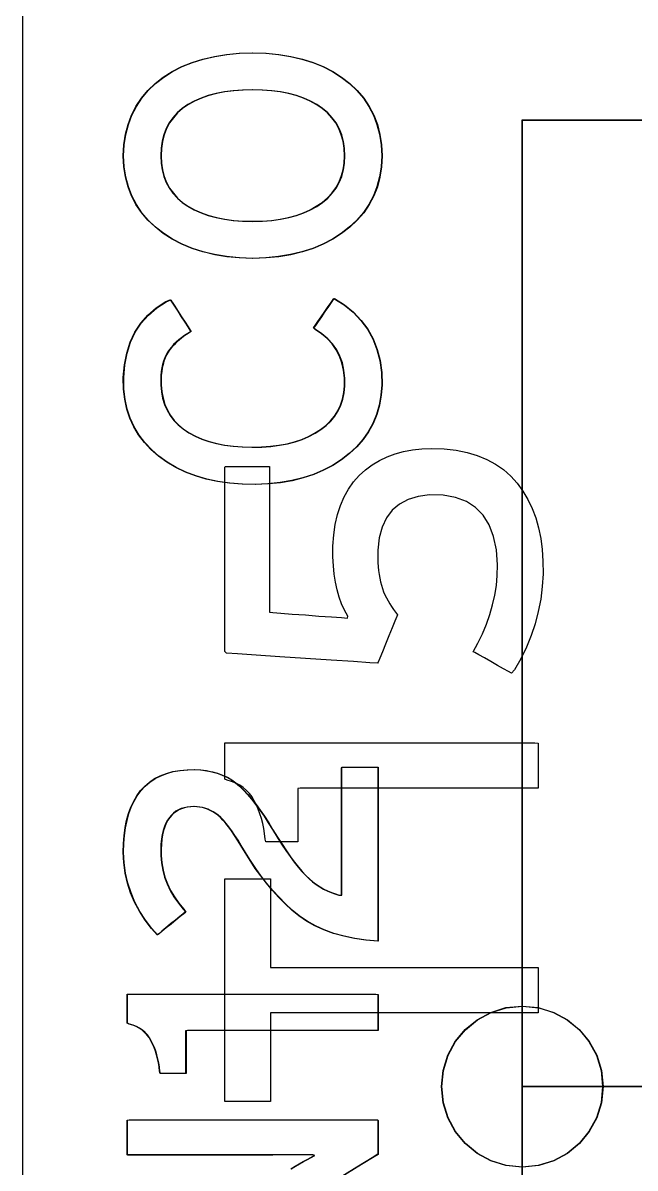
# Model space of a CAD drawing. Extents: x 1 to 47.7, y 0.2 to 35.
# Drawn here: x 34.5485 to 34.7383, y 12.8099 to 13.1653 of the extents above; entities that cross this region are included whole.
import ezdxf

# ---------------------------------------------------------------- set-up
doc = ezdxf.new("R2010")
doc.units = 0
doc.header["$MEASUREMENT"] = 0
for name, color, linetype in [('5_1___24__TARGET_LEDS___12', 7, 'CONTINUOUS'), ('6_2___8__INDEPENDENT_INPUT', 7, 'CONTINUOUS'), ('6_3___8__OPTOISO_INDEPENDE', 7, 'CONTINUOUS'), ('6_4___24__OPTOISO_INDEPEND', 7, 'CONTINUOUS'), ('6_6___8__INDEPENDENT_INPUT', 7, 'CONTINUOUS'), ('6_7___8__OPTOISO_INDEPENDE', 7, 'CONTINUOUS'), ('8_0_____DWG', 7, 'CONTINUOUS')]:
    doc.layers.add(name, color=color, linetype=linetype)

msp = doc.modelspace()

# ---------------------------------------------------------------- linework, layer by layer
at = {"layer": '5_1___24__TARGET_LEDS___12'}
for points in [[(34.61979, 13.15599), (34.62393, 13.15585), (34.62787, 13.15548), (34.6316, 13.15488), (34.63514, 13.15405), (34.63848, 13.15299), (34.64162, 13.1517), (34.64456, 13.15018), (34.6473, 13.14843), (34.64987, 13.14644), (34.65217, 13.14426), (34.65418, 13.14189), (34.65589, 13.13935), (34.65729, 13.13664), (34.6584, 13.13375), (34.65922, 13.13069), (34.65973, 13.12745), (34.65994, 13.12404), (34.65973, 13.12065), (34.65922, 13.11744), (34.6584, 13.11441), (34.65729, 13.11156), (34.65589, 13.10888), (34.65418, 13.10638), (34.65217, 13.10406), (34.64987, 13.10192), (34.6473, 13.09993), (34.64456, 13.09814), (34.64162, 13.09658), (34.63848, 13.09526), (34.63514, 13.09418), (34.6316, 13.09333), (34.62787, 13.09271), (34.62393, 13.09233), (34.61979, 13.09219), (34.61565, 13.09233), (34.61171, 13.09271), (34.60796, 13.09333), (34.6044, 13.09418), (34.60104, 13.09526), (34.59788, 13.09658), (34.59491, 13.09814), (34.59213, 13.09993), (34.58957, 13.10192), (34.5873, 13.10406), (34.58533, 13.10638), (34.58365, 13.10888), (34.58227, 13.11156), (34.58118, 13.11441), (34.58039, 13.11744), (34.5799, 13.12065), (34.5797, 13.12404), (34.5799, 13.12745), (34.58039, 13.13069), (34.58118, 13.13375), (34.58227, 13.13664), (34.58365, 13.13935), (34.58533, 13.14189), (34.5873, 13.14426), (34.58957, 13.14644), (34.59213, 13.14843), (34.59491, 13.15018), (34.59788, 13.1517), (34.60104, 13.15299), (34.6044, 13.15405), (34.60796, 13.15488), (34.61171, 13.15548), (34.61565, 13.15585)], [(34.61979, 13.14449), (34.61674, 13.14442), (34.61384, 13.14421), (34.6111, 13.14385), (34.60852, 13.14335), (34.6061, 13.14271), (34.60383, 13.14193), (34.60173, 13.141), (34.59978, 13.13993), (34.59801, 13.13871), (34.59646, 13.13735), (34.59512, 13.13586), (34.59397, 13.13423), (34.59303, 13.13246), (34.5923, 13.13056), (34.59176, 13.12852), (34.59143, 13.12634), (34.59131, 13.12404), (34.59143, 13.12178), (34.59176, 13.11964), (34.5923, 13.11764), (34.59303, 13.11577), (34.59397, 13.11402), (34.59512, 13.11241), (34.59646, 13.11092), (34.59801, 13.10957), (34.59978, 13.10834), (34.60173, 13.10725), (34.60383, 13.10631), (34.6061, 13.10551), (34.60852, 13.10485), (34.6111, 13.10435), (34.61384, 13.10398), (34.61674, 13.10376), (34.61979, 13.10369), (34.62281, 13.10376), (34.62568, 13.10398), (34.62838, 13.10435), (34.63094, 13.10485), (34.63333, 13.10551), (34.63558, 13.10631), (34.63766, 13.10725), (34.6396, 13.10834), (34.6414, 13.10957), (34.64302, 13.11092), (34.64443, 13.11241), (34.64562, 13.11402), (34.6466, 13.11577), (34.64736, 13.11764), (34.6479, 13.11964), (34.64822, 13.12178), (34.64833, 13.12404), (34.64822, 13.12634), (34.6479, 13.12852), (34.64736, 13.13056), (34.6466, 13.13246), (34.64562, 13.13423), (34.64443, 13.13586), (34.64302, 13.13735), (34.6414, 13.13871), (34.6396, 13.13993), (34.63766, 13.141), (34.63558, 13.14193), (34.63333, 13.14271), (34.63094, 13.14335), (34.62838, 13.14385), (34.62568, 13.14421), (34.62281, 13.14442)], [(34.64507, 13.07978), (34.64823, 13.07774), (34.65101, 13.07547), (34.65341, 13.07295), (34.65544, 13.07019), (34.65709, 13.06719), (34.65837, 13.06395), (34.65927, 13.06047), (34.65979, 13.05674), (34.65991, 13.05296), (34.65963, 13.04971), (34.65907, 13.04662), (34.65823, 13.0437), (34.6571, 13.04095), (34.65569, 13.03837), (34.65399, 13.03595), (34.65201, 13.03371), (34.64975, 13.03163), (34.64725, 13.0297), (34.64458, 13.02795), (34.64173, 13.02643), (34.63868, 13.02513), (34.63544, 13.02406), (34.63202, 13.02321), (34.62841, 13.02258), (34.6246, 13.02218), (34.62061, 13.022), (34.61655, 13.02208), (34.61267, 13.02239), (34.60897, 13.02293), (34.60546, 13.02369), (34.60213, 13.02468), (34.59898, 13.02589), (34.59602, 13.02732), (34.59324, 13.02897), (34.59065, 13.03085), (34.58832, 13.03286), (34.58626, 13.03504), (34.58448, 13.03738), (34.58298, 13.03989), (34.58177, 13.04258), (34.58083, 13.04543), (34.58017, 13.04844), (34.57979, 13.05163), (34.57973, 13.05522), (34.58006, 13.05915), (34.58077, 13.0628), (34.58186, 13.06617), (34.58332, 13.06925), (34.58516, 13.07205), (34.58737, 13.07457), (34.58996, 13.0768), (34.59292, 13.07875), (34.5943, 13.07932), (34.59478, 13.07857), (34.59558, 13.07733), (34.59659, 13.07576), (34.59769, 13.07406), (34.59876, 13.0724), (34.59969, 13.07097), (34.60036, 13.06993), (34.60065, 13.06948), (34.59973, 13.06891), (34.59872, 13.06824), (34.59778, 13.06756), (34.5969, 13.06686), (34.59608, 13.06615), (34.59533, 13.06541), (34.59464, 13.06466), (34.59402, 13.06389), (34.59347, 13.06309), (34.59299, 13.06222), (34.59258, 13.06129), (34.59222, 13.06031), (34.59192, 13.05927), (34.59168, 13.05819), (34.5915, 13.05705), (34.59138, 13.05586), (34.59132, 13.05462), (34.59133, 13.05295), (34.59153, 13.0508), (34.59192, 13.04877), (34.5925, 13.04687), (34.59328, 13.04509), (34.59425, 13.04344), (34.59541, 13.04192), (34.59676, 13.04052), (34.59831, 13.03924), (34.60006, 13.03807), (34.60198, 13.03703), (34.60404, 13.03613), (34.60626, 13.03536), (34.60862, 13.03473), (34.61114, 13.03424), (34.61381, 13.03389), (34.61662, 13.03367), (34.61959, 13.0336), (34.62254, 13.03366), (34.62534, 13.03385), (34.628, 13.03419), (34.63051, 13.03466), (34.63287, 13.03527), (34.63509, 13.03602), (34.63715, 13.0369), (34.63907, 13.03793), (34.64086, 13.03908), (34.64251, 13.04034), (34.64395, 13.04172), (34.64519, 13.04323), (34.64622, 13.04487), (34.64705, 13.04663), (34.64767, 13.04851), (34.64809, 13.05052), (34.6483, 13.05266), (34.6483, 13.05504), (34.64805, 13.05747), (34.64755, 13.05975), (34.6468, 13.06187), (34.64579, 13.06383), (34.64452, 13.06563), (34.643, 13.06727), (34.64122, 13.06876), (34.63919, 13.07008), (34.63873, 13.07059), (34.63927, 13.07137), (34.64011, 13.07259), (34.64114, 13.07408), (34.64225, 13.07568), (34.64331, 13.07722), (34.64421, 13.07853), (34.64484, 13.07944)], [(34.65869, 12.88028), (34.65496, 12.8806), (34.65142, 12.88111), (34.64808, 12.88181), (34.64492, 12.88269), (34.64195, 12.88377), (34.63918, 12.88503), (34.63659, 12.88648), (34.63419, 12.88812), (34.63199, 12.88995), (34.62992, 12.8919), (34.62792, 12.89394), (34.62599, 12.89605), (34.62414, 12.89824), (34.62237, 12.90051), (34.62067, 12.90287), (34.61904, 12.9053), (34.61749, 12.90782), (34.6162, 12.91001), (34.61519, 12.91164), (34.61422, 12.91313), (34.61328, 12.9145), (34.61237, 12.91573), (34.61149, 12.91684), (34.61064, 12.91781), (34.60983, 12.91866), (34.60905, 12.91937), (34.60828, 12.91995), (34.60749, 12.92043), (34.60669, 12.92086), (34.60588, 12.92122), (34.60505, 12.92151), (34.60421, 12.92174), (34.60336, 12.92191), (34.60249, 12.92201), (34.60161, 12.92205), (34.60056, 12.92202), (34.59955, 12.9219), (34.59859, 12.9217), (34.59769, 12.92141), (34.59685, 12.92104), (34.59606, 12.92059), (34.59532, 12.92005), (34.59464, 12.91942), (34.59401, 12.91871), (34.59342, 12.91786), (34.5929, 12.9169), (34.59246, 12.91583), (34.59209, 12.91464), (34.59179, 12.91334), (34.59156, 12.91193), (34.59141, 12.9104), (34.59132, 12.90876), (34.59133, 12.90684), (34.59154, 12.90456), (34.59194, 12.90234), (34.59253, 12.90018), (34.5933, 12.89808), (34.59427, 12.89603), (34.59544, 12.89404), (34.59679, 12.89211), (34.59833, 12.89023), (34.59898, 12.88934), (34.59834, 12.88882), (34.59727, 12.88794), (34.5959, 12.88683), (34.5944, 12.88562), (34.59293, 12.88442), (34.59164, 12.88338), (34.59069, 12.88261), (34.59024, 12.88224), (34.58848, 12.8842), (34.58646, 12.88683), (34.58471, 12.88955), (34.58322, 12.89237), (34.58199, 12.8953), (34.58103, 12.89831), (34.58032, 12.90143), (34.57988, 12.90465), (34.5797, 12.90796), (34.57976, 12.91061), (34.57996, 12.91313), (34.58029, 12.91551), (34.58076, 12.91776), (34.58135, 12.91988), (34.58208, 12.92186), (34.58294, 12.92371), (34.58393, 12.92542), (34.58507, 12.927), (34.58639, 12.92842), (34.58785, 12.92967), (34.58945, 12.93074), (34.59119, 12.93164), (34.59307, 12.93237), (34.5951, 12.93292), (34.59727, 12.9333), (34.59958, 12.93351), (34.6018, 12.93354), (34.60369, 12.93343), (34.6055, 12.93321), (34.60723, 12.93287), (34.60886, 12.93242), (34.61041, 12.93185), (34.61187, 12.93117), (34.61324, 12.93037), (34.61453, 12.92946), (34.61575, 12.9284), (34.61698, 12.92719), (34.61823, 12.92584), (34.61949, 12.92436), (34.62077, 12.92274), (34.62206, 12.92098), (34.62337, 12.91909), (34.62469, 12.91706), (34.62603, 12.91489), (34.62745, 12.91257), (34.62883, 12.91039), (34.63018, 12.90837), (34.63148, 12.90651), (34.63273, 12.90482), (34.63395, 12.90329), (34.63512, 12.90192), (34.63624, 12.90071), (34.63733, 12.89967), (34.63843, 12.89874), (34.63954, 12.8979), (34.64068, 12.89714), (34.64183, 12.89646), (34.64299, 12.89587), (34.64418, 12.89536), (34.64537, 12.89494), (34.64659, 12.8946), (34.64741, 12.89459), (34.64741, 12.8969), (34.64741, 12.90138), (34.64741, 12.90731), (34.64741, 12.91399), (34.64741, 12.92071), (34.64741, 12.92676), (34.64741, 12.93143), (34.64741, 12.93402), (34.64754, 12.93431), (34.64834, 12.93431), (34.64972, 12.93431), (34.65146, 12.93431), (34.65337, 12.93431), (34.65525, 12.93431), (34.65689, 12.93431), (34.6581, 12.93431), (34.65867, 12.93431), (34.65869, 12.93312), (34.65869, 12.92856), (34.65869, 12.9215), (34.65869, 12.9129), (34.65869, 12.90371), (34.65869, 12.8949), (34.65869, 12.88741), (34.65869, 12.88222)], [(34.65869, 12.85255), (34.65641, 12.85255), (34.65034, 12.85255), (34.64165, 12.85255), (34.63151, 12.85255), (34.62107, 12.85255), (34.61151, 12.85255), (34.60398, 12.85255), (34.59966, 12.85255), (34.59907, 12.85242), (34.59907, 12.85145), (34.59907, 12.84977), (34.59907, 12.84763), (34.59907, 12.84529), (34.59907, 12.84302), (34.59907, 12.84108), (34.59907, 12.83972), (34.59907, 12.83921), (34.59876, 12.83921), (34.59794, 12.83921), (34.59677, 12.83921), (34.59541, 12.83921), (34.594, 12.83921), (34.59271, 12.83921), (34.5917, 12.83921), (34.59112, 12.83921), (34.59098, 12.8399), (34.59083, 12.84124), (34.59062, 12.84255), (34.59036, 12.8438), (34.59005, 12.84501), (34.58968, 12.84618), (34.58927, 12.8473), (34.58879, 12.84837), (34.58827, 12.84939), (34.58771, 12.85034), (34.58707, 12.8512), (34.58635, 12.85198), (34.58554, 12.85267), (34.58466, 12.85327), (34.5837, 12.85379), (34.58266, 12.85422), (34.58154, 12.85457), (34.58095, 12.8548), (34.58095, 12.85546), (34.58095, 12.85661), (34.58095, 12.85808), (34.58095, 12.85968), (34.58095, 12.86123), (34.58095, 12.86256), (34.58095, 12.86349), (34.58095, 12.86384), (34.58392, 12.86384), (34.59183, 12.86384), (34.60316, 12.86384), (34.61639, 12.86384), (34.63, 12.86384), (34.64247, 12.86384), (34.65228, 12.86384), (34.65792, 12.86384), (34.65869, 12.86372), (34.65869, 12.86291), (34.65869, 12.86148), (34.65869, 12.85967), (34.65869, 12.8577), (34.65869, 12.85578), (34.65869, 12.85413), (34.65869, 12.85298)], [(34.70342, 12.86015), (34.70846, 12.85964), (34.71315, 12.85819), (34.7174, 12.85588), (34.7211, 12.85283), (34.72415, 12.84913), (34.72646, 12.84489), (34.72791, 12.8402), (34.72842, 12.83517), (34.72791, 12.83012), (34.72646, 12.82542), (34.72415, 12.82118), (34.7211, 12.81748), (34.7174, 12.81442), (34.71315, 12.81212), (34.70846, 12.81067), (34.70342, 12.81016), (34.69838, 12.81067), (34.69369, 12.81212), (34.68945, 12.81442), (34.68575, 12.81748), (34.68269, 12.82118), (34.68039, 12.82542), (34.67893, 12.83012), (34.67843, 12.83517), (34.67893, 12.8402), (34.68039, 12.84489), (34.68269, 12.84913), (34.68575, 12.85283), (34.68945, 12.85588), (34.69369, 12.85819), (34.69838, 12.85964)]]:
    msp.add_lwpolyline(points, close=True, dxfattribs=at)
for points in [[(34.7534, 12.83514), (34.70342, 12.83514), (34.70342, 13.13514), (34.95803, 13.13514)], [(34.7534, 12.53515), (34.70342, 12.53515), (34.70344, 12.83514)], [(34.63166, 12.80968), (34.633, 12.81045), (34.63429, 12.81119), (34.63554, 12.81189), (34.63673, 12.81256), (34.63787, 12.81319), (34.63896, 12.81379), (34.63834, 12.81402), (34.63642, 12.814), (34.63443, 12.81398), (34.6324, 12.81396), (34.63031, 12.81395), (34.62816, 12.81394), (34.62596, 12.81393), (34.62371, 12.81393), (34.6214, 12.81392), (34.61998, 12.81392), (34.61638, 12.81392), (34.61096, 12.81392), (34.60444, 12.81392), (34.59757, 12.81392), (34.59106, 12.81392), (34.58564, 12.81392), (34.58203, 12.81392), (34.58095, 12.81393), (34.58095, 12.81444), (34.58095, 12.81559), (34.58095, 12.81717), (34.58095, 12.819), (34.58095, 12.82087), (34.58095, 12.82258), (34.58095, 12.82394), (34.58095, 12.82475), (34.58149, 12.82488), (34.58653, 12.82488), (34.5957, 12.82488), (34.60758, 12.82488), (34.62077, 12.82488), (34.63387, 12.82488), (34.64545, 12.82488), (34.65411, 12.82488), (34.65845, 12.82488), (34.65869, 12.82468), (34.65869, 12.8238), (34.65869, 12.82241), (34.65869, 12.82069), (34.65869, 12.81885), (34.65869, 12.81708), (34.65869, 12.81558), (34.65869, 12.81453), (34.65869, 12.81414), (34.65691, 12.81305), (34.65217, 12.81012), (34.64533, 12.80592)]]:
    msp.add_lwpolyline(points, dxfattribs=at)
at = {"layer": '6_2___8__INDEPENDENT_INPUT'}
for points in [[(34.67525, 13.03324), (34.67915, 13.03309), (34.68281, 13.03266), (34.68623, 13.03198), (34.68941, 13.03104), (34.69236, 13.02983), (34.69507, 13.02837), (34.69754, 13.02664), (34.69977, 13.02465), (34.70177, 13.02241), (34.70354, 13.01998), (34.70509, 13.01738), (34.70642, 13.01461), (34.70753, 13.01167), (34.70842, 13.00856), (34.70909, 13.00527), (34.70955, 13.00182), (34.70978, 12.9982), (34.70979, 12.99432), (34.70955, 12.99034), (34.70907, 12.98643), (34.70833, 12.9826), (34.70735, 12.97883), (34.70612, 12.97513), (34.70464, 12.9715), (34.7029, 12.96795), (34.70092, 12.96446), (34.70001, 12.96342), (34.69907, 12.96396), (34.69755, 12.96482), (34.69566, 12.96589), (34.69362, 12.96705), (34.69163, 12.96818), (34.68992, 12.96915), (34.68869, 12.96985), (34.68817, 12.97014), (34.68959, 12.97275), (34.69102, 12.9757), (34.69225, 12.97866), (34.6933, 12.98165), (34.69416, 12.98465), (34.69483, 12.98767), (34.69531, 12.99072), (34.69561, 12.99378), (34.6957, 12.99707), (34.69533, 13.00179), (34.69447, 13.00593), (34.6931, 13.0095), (34.69124, 13.01249), (34.68887, 13.01491), (34.68601, 13.01676), (34.68265, 13.01803), (34.67878, 13.01873), (34.67463, 13.01882), (34.67105, 13.01834), (34.66791, 13.01738), (34.66523, 13.01594), (34.663, 13.01403), (34.66122, 13.01164), (34.65989, 13.00878), (34.65901, 13.00545), (34.65859, 13.00164), (34.65855, 12.99906), (34.65859, 12.99777), (34.65867, 12.99651), (34.65878, 12.99529), (34.65894, 12.99411), (34.65914, 12.99296), (34.65937, 12.99186), (34.65964, 12.99079), (34.65996, 12.98975), (34.66034, 12.98876), (34.66077, 12.9878), (34.66123, 12.98685), (34.66172, 12.98592), (34.66224, 12.98501), (34.6628, 12.98412), (34.66339, 12.98325), (34.66401, 12.9824), (34.66466, 12.98157), (34.66444, 12.98103), (34.66385, 12.97958), (34.663, 12.9775), (34.66201, 12.97504), (34.66097, 12.97249), (34.65999, 12.97009), (34.65919, 12.96813), (34.65868, 12.96686), (34.65845, 12.96653), (34.65604, 12.9667), (34.65096, 12.96704), (34.64405, 12.96751), (34.63616, 12.96805), (34.62813, 12.96859), (34.6208, 12.96909), (34.61501, 12.96949), (34.61162, 12.96972), (34.61107, 12.97018), (34.61107, 12.97394), (34.61107, 12.98071), (34.61107, 12.98949), (34.61107, 12.99923), (34.61107, 13.00891), (34.61107, 13.01751), (34.61107, 13.024), (34.61107, 13.02736), (34.6113, 13.0276), (34.61238, 13.0276), (34.61413, 13.0276), (34.6163, 13.0276), (34.61864, 13.0276), (34.62092, 13.0276), (34.62289, 13.0276), (34.6243, 13.0276), (34.6249, 13.0276), (34.62491, 13.0263), (34.62491, 13.02222), (34.62491, 13.01612), (34.62491, 13.00883), (34.62491, 13.00113), (34.62491, 12.99383), (34.62491, 12.98774), (34.62491, 12.98365), (34.62492, 12.98235), (34.62599, 12.98227), (34.6285, 12.98209), (34.63201, 12.98183), (34.63608, 12.98153), (34.64027, 12.98121), (34.64414, 12.98093), (34.64726, 12.9807), (34.64918, 12.98055), (34.64923, 12.98112), (34.64822, 12.98299), (34.64733, 12.98498), (34.64657, 12.9871), (34.64593, 12.98935), (34.64541, 12.99172), (34.64502, 12.99421), (34.64475, 12.99683), (34.6446, 12.99957), (34.64462, 13.00286), (34.64488, 13.00635), (34.64536, 13.00963), (34.64606, 13.01269), (34.64696, 13.01554), (34.64809, 13.01818), (34.64943, 13.0206), (34.65099, 13.02281), (34.65276, 13.02481), (34.65472, 13.02659), (34.65682, 13.02815), (34.65906, 13.0295), (34.66142, 13.03064), (34.66392, 13.03158), (34.66655, 13.03231), (34.66932, 13.03283), (34.67222, 13.03314)], [(34.70825, 12.9278), (34.7054, 12.9278), (34.69781, 12.9278), (34.68695, 12.9278), (34.67427, 12.9278), (34.66122, 12.9278), (34.64927, 12.9278), (34.63987, 12.9278), (34.63446, 12.9278), (34.63372, 12.92764), (34.63372, 12.92643), (34.63372, 12.92432), (34.63372, 12.92164), (34.63372, 12.91872), (34.63372, 12.91588), (34.63372, 12.91344), (34.63372, 12.91174), (34.63372, 12.91111), (34.63334, 12.91111), (34.63232, 12.91111), (34.63085, 12.91111), (34.62915, 12.91111), (34.62739, 12.91111), (34.62578, 12.91111), (34.62451, 12.91111), (34.62378, 12.91111), (34.62361, 12.91197), (34.62342, 12.91366), (34.62316, 12.91529), (34.62283, 12.91686), (34.62244, 12.91838), (34.62199, 12.91983), (34.62146, 12.92123), (34.62088, 12.92257), (34.62023, 12.92386), (34.61952, 12.92504), (34.61872, 12.92611), (34.61781, 12.92708), (34.61681, 12.92794), (34.61571, 12.92869), (34.61451, 12.92934), (34.61321, 12.92988), (34.61181, 12.93031), (34.61107, 12.9306), (34.61107, 12.93143), (34.61107, 12.93287), (34.61107, 12.9347), (34.61107, 12.93669), (34.61107, 12.93863), (34.61107, 12.9403), (34.61107, 12.94146), (34.61107, 12.94189), (34.61479, 12.94189), (34.62468, 12.94189), (34.63884, 12.94189), (34.65538, 12.94189), (34.67239, 12.94189), (34.68798, 12.94189), (34.70024, 12.94189), (34.70728, 12.94189), (34.70825, 12.94175), (34.70825, 12.94073), (34.70825, 12.93895), (34.70825, 12.93669), (34.70825, 12.93423), (34.70825, 12.93183), (34.70825, 12.92978), (34.70825, 12.92834)]]:
    msp.add_lwpolyline(points, close=True, dxfattribs=at)
msp.add_lwpolyline([(34.62531, 12.87211), (34.70825, 12.87211), (34.70825, 12.85802), (34.62531, 12.85802), (34.62531, 12.83055), (34.61107, 12.83055), (34.61107, 12.8996), (34.62531, 12.8996), (34.62531, 12.87211)], dxfattribs=at)
at = {"layer": '6_3___8__OPTOISO_INDEPENDE'}
for points in [[(34.67525, 13.03324), (34.67915, 13.03309), (34.68281, 13.03266), (34.68623, 13.03198), (34.68941, 13.03104), (34.69236, 13.02983), (34.69507, 13.02837), (34.69754, 13.02664), (34.69977, 13.02465), (34.70177, 13.02241), (34.70354, 13.01998), (34.70509, 13.01738), (34.70642, 13.01461), (34.70753, 13.01167), (34.70842, 13.00856), (34.70909, 13.00527), (34.70955, 13.00182), (34.70978, 12.9982), (34.70979, 12.99432), (34.70955, 12.99034), (34.70907, 12.98643), (34.70833, 12.9826), (34.70735, 12.97883), (34.70612, 12.97513), (34.70464, 12.9715), (34.7029, 12.96795), (34.70092, 12.96446), (34.70001, 12.96342), (34.69907, 12.96396), (34.69755, 12.96482), (34.69566, 12.96589), (34.69362, 12.96705), (34.69163, 12.96818), (34.68992, 12.96915), (34.68869, 12.96985), (34.68817, 12.97014), (34.68959, 12.97275), (34.69102, 12.9757), (34.69225, 12.97866), (34.6933, 12.98165), (34.69416, 12.98465), (34.69483, 12.98767), (34.69531, 12.99072), (34.69561, 12.99378), (34.6957, 12.99707), (34.69533, 13.00179), (34.69447, 13.00593), (34.6931, 13.0095), (34.69124, 13.01249), (34.68887, 13.01491), (34.68601, 13.01676), (34.68265, 13.01803), (34.67878, 13.01873), (34.67463, 13.01882), (34.67105, 13.01834), (34.66791, 13.01738), (34.66523, 13.01594), (34.663, 13.01403), (34.66122, 13.01164), (34.65989, 13.00878), (34.65901, 13.00545), (34.65859, 13.00164), (34.65855, 12.99906), (34.65859, 12.99777), (34.65867, 12.99651), (34.65878, 12.99529), (34.65894, 12.99411), (34.65914, 12.99296), (34.65937, 12.99186), (34.65964, 12.99079), (34.65996, 12.98975), (34.66034, 12.98876), (34.66077, 12.9878), (34.66123, 12.98685), (34.66172, 12.98592), (34.66224, 12.98501), (34.6628, 12.98412), (34.66339, 12.98325), (34.66401, 12.9824), (34.66466, 12.98157), (34.66444, 12.98103), (34.66385, 12.97958), (34.663, 12.9775), (34.66201, 12.97504), (34.66097, 12.97249), (34.65999, 12.97009), (34.65919, 12.96813), (34.65868, 12.96686), (34.65845, 12.96653), (34.65604, 12.9667), (34.65096, 12.96704), (34.64405, 12.96751), (34.63616, 12.96805), (34.62813, 12.96859), (34.6208, 12.96909), (34.61501, 12.96949), (34.61162, 12.96972), (34.61107, 12.97018), (34.61107, 12.97394), (34.61107, 12.98071), (34.61107, 12.98949), (34.61107, 12.99923), (34.61107, 13.00891), (34.61107, 13.01751), (34.61107, 13.024), (34.61107, 13.02736), (34.6113, 13.0276), (34.61238, 13.0276), (34.61413, 13.0276), (34.6163, 13.0276), (34.61864, 13.0276), (34.62092, 13.0276), (34.62289, 13.0276), (34.6243, 13.0276), (34.6249, 13.0276), (34.62491, 13.0263), (34.62491, 13.02222), (34.62491, 13.01612), (34.62491, 13.00883), (34.62491, 13.00113), (34.62491, 12.99383), (34.62491, 12.98774), (34.62491, 12.98365), (34.62492, 12.98235), (34.62599, 12.98227), (34.6285, 12.98209), (34.63201, 12.98183), (34.63608, 12.98153), (34.64027, 12.98121), (34.64414, 12.98093), (34.64726, 12.9807), (34.64918, 12.98055), (34.64923, 12.98112), (34.64822, 12.98299), (34.64733, 12.98498), (34.64657, 12.9871), (34.64593, 12.98935), (34.64541, 12.99172), (34.64502, 12.99421), (34.64475, 12.99683), (34.6446, 12.99957), (34.64462, 13.00286), (34.64488, 13.00635), (34.64536, 13.00963), (34.64606, 13.01269), (34.64696, 13.01554), (34.64809, 13.01818), (34.64943, 13.0206), (34.65099, 13.02281), (34.65276, 13.02481), (34.65472, 13.02659), (34.65682, 13.02815), (34.65906, 13.0295), (34.66142, 13.03064), (34.66392, 13.03158), (34.66655, 13.03231), (34.66932, 13.03283), (34.67222, 13.03314)], [(34.70825, 12.9278), (34.7054, 12.9278), (34.69781, 12.9278), (34.68695, 12.9278), (34.67427, 12.9278), (34.66122, 12.9278), (34.64927, 12.9278), (34.63987, 12.9278), (34.63446, 12.9278), (34.63372, 12.92764), (34.63372, 12.92643), (34.63372, 12.92432), (34.63372, 12.92164), (34.63372, 12.91872), (34.63372, 12.91588), (34.63372, 12.91344), (34.63372, 12.91174), (34.63372, 12.91111), (34.63334, 12.91111), (34.63232, 12.91111), (34.63085, 12.91111), (34.62915, 12.91111), (34.62739, 12.91111), (34.62578, 12.91111), (34.62451, 12.91111), (34.62378, 12.91111), (34.62361, 12.91197), (34.62342, 12.91366), (34.62316, 12.91529), (34.62283, 12.91686), (34.62244, 12.91838), (34.62199, 12.91983), (34.62146, 12.92123), (34.62088, 12.92257), (34.62023, 12.92386), (34.61952, 12.92504), (34.61872, 12.92611), (34.61781, 12.92708), (34.61681, 12.92794), (34.61571, 12.92869), (34.61451, 12.92934), (34.61321, 12.92988), (34.61181, 12.93031), (34.61107, 12.9306), (34.61107, 12.93143), (34.61107, 12.93287), (34.61107, 12.9347), (34.61107, 12.93669), (34.61107, 12.93863), (34.61107, 12.9403), (34.61107, 12.94146), (34.61107, 12.94189), (34.61479, 12.94189), (34.62468, 12.94189), (34.63884, 12.94189), (34.65538, 12.94189), (34.67239, 12.94189), (34.68798, 12.94189), (34.70024, 12.94189), (34.70728, 12.94189), (34.70825, 12.94175), (34.70825, 12.94073), (34.70825, 12.93895), (34.70825, 12.93669), (34.70825, 12.93423), (34.70825, 12.93183), (34.70825, 12.92978), (34.70825, 12.92834)]]:
    msp.add_lwpolyline(points, close=True, dxfattribs=at)
msp.add_lwpolyline([(34.62531, 12.87211), (34.70825, 12.87211), (34.70825, 12.85802), (34.62531, 12.85802), (34.62531, 12.83055), (34.61107, 12.83055), (34.61107, 12.8996), (34.62531, 12.8996), (34.62531, 12.87211)], dxfattribs=at)
at = {"layer": '6_4___24__OPTOISO_INDEPEND'}
for points in [[(34.61967, 13.15601), (34.62381, 13.15586), (34.62774, 13.15549), (34.63148, 13.15489), (34.63502, 13.15406), (34.63836, 13.153), (34.6415, 13.15171), (34.64444, 13.1502), (34.64718, 13.14845), (34.64974, 13.14646), (34.65205, 13.14427), (34.65406, 13.1419), (34.65576, 13.13936), (34.65717, 13.13665), (34.65828, 13.13376), (34.65909, 13.1307), (34.65961, 13.12746), (34.65982, 13.12405), (34.65961, 13.12066), (34.65909, 13.11746), (34.65828, 13.11443), (34.65717, 13.11157), (34.65576, 13.1089), (34.65406, 13.1064), (34.65205, 13.10408), (34.64974, 13.10194), (34.64718, 13.09995), (34.64444, 13.09816), (34.6415, 13.0966), (34.63836, 13.09528), (34.63502, 13.0942), (34.63148, 13.09335), (34.62774, 13.09273), (34.62381, 13.09235), (34.61967, 13.0922), (34.61553, 13.09235), (34.61159, 13.09273), (34.60784, 13.09335), (34.60428, 13.0942), (34.60092, 13.09528), (34.59776, 13.0966), (34.59479, 13.09816), (34.59201, 13.09995), (34.58945, 13.10194), (34.58718, 13.10408), (34.58521, 13.1064), (34.58353, 13.1089), (34.58215, 13.11157), (34.58106, 13.11443), (34.58027, 13.11746), (34.57978, 13.12066), (34.57958, 13.12405), (34.57978, 13.12746), (34.58027, 13.1307), (34.58106, 13.13376), (34.58215, 13.13665), (34.58353, 13.13936), (34.58521, 13.1419), (34.58718, 13.14427), (34.58945, 13.14646), (34.59201, 13.14845), (34.59479, 13.1502), (34.59776, 13.15171), (34.60092, 13.153), (34.60428, 13.15406), (34.60784, 13.15489), (34.61159, 13.15549), (34.61553, 13.15586)], [(34.61967, 13.1445), (34.61661, 13.14443), (34.61372, 13.14422), (34.61098, 13.14386), (34.6084, 13.14337), (34.60597, 13.14272), (34.60371, 13.14194), (34.6016, 13.14101), (34.59966, 13.13994), (34.59789, 13.13872), (34.59634, 13.13736), (34.595, 13.13586), (34.59385, 13.13423), (34.59291, 13.13247), (34.59218, 13.13057), (34.59164, 13.12853), (34.59131, 13.12636), (34.59119, 13.12405), (34.59131, 13.12179), (34.59164, 13.11966), (34.59218, 13.11765), (34.59291, 13.11578), (34.59385, 13.11404), (34.595, 13.11242), (34.59634, 13.11094), (34.59789, 13.10958), (34.59966, 13.10836), (34.6016, 13.10727), (34.60371, 13.10632), (34.60597, 13.10552), (34.6084, 13.10487), (34.61098, 13.10436), (34.61372, 13.104), (34.61661, 13.10378), (34.61967, 13.10371), (34.62269, 13.10378), (34.62555, 13.104), (34.62826, 13.10436), (34.63082, 13.10487), (34.63321, 13.10552), (34.63546, 13.10632), (34.63754, 13.10727), (34.63947, 13.10836), (34.64128, 13.10958), (34.6429, 13.11094), (34.64431, 13.11242), (34.6455, 13.11404), (34.64648, 13.11578), (34.64723, 13.11765), (34.64777, 13.11966), (34.6481, 13.12179), (34.64821, 13.12405), (34.6481, 13.12636), (34.64777, 13.12853), (34.64723, 13.13057), (34.64648, 13.13247), (34.6455, 13.13423), (34.64431, 13.13586), (34.6429, 13.13736), (34.64128, 13.13872), (34.63947, 13.13994), (34.63754, 13.14101), (34.63546, 13.14194), (34.63321, 13.14272), (34.63082, 13.14337), (34.62826, 13.14386), (34.62555, 13.14422), (34.62269, 13.14443)], [(34.64495, 13.07979), (34.64811, 13.07776), (34.65088, 13.07548), (34.65329, 13.07296), (34.65532, 13.0702), (34.65697, 13.0672), (34.65825, 13.06396), (34.65915, 13.06048), (34.65967, 13.05676), (34.65979, 13.05298), (34.65951, 13.04972), (34.65895, 13.04664), (34.65811, 13.04372), (34.65698, 13.04097), (34.65556, 13.03839), (34.65387, 13.03597), (34.65189, 13.03372), (34.64963, 13.03165), (34.64713, 13.02971), (34.64446, 13.02797), (34.6416, 13.02645), (34.63856, 13.02515), (34.63532, 13.02408), (34.6319, 13.02323), (34.62828, 13.0226), (34.62448, 13.02219), (34.62049, 13.02201), (34.61643, 13.02209), (34.61255, 13.02241), (34.60885, 13.02295), (34.60533, 13.02371), (34.602, 13.0247), (34.59886, 13.0259), (34.5959, 13.02733), (34.59312, 13.02899), (34.59053, 13.03086), (34.58819, 13.03287), (34.58614, 13.03505), (34.58436, 13.0374), (34.58286, 13.03991), (34.58164, 13.04259), (34.58071, 13.04544), (34.58005, 13.04846), (34.57967, 13.05165), (34.5796, 13.05525), (34.57994, 13.05918), (34.58065, 13.06282), (34.58174, 13.06619), (34.5832, 13.06927), (34.58504, 13.07207), (34.58725, 13.07458), (34.58984, 13.07682), (34.5928, 13.07877), (34.59418, 13.07933), (34.59466, 13.07858), (34.59546, 13.07734), (34.59647, 13.07577), (34.59757, 13.07407), (34.59864, 13.07241), (34.59957, 13.07097), (34.60023, 13.06993), (34.60053, 13.06948), (34.59961, 13.06891), (34.5986, 13.06825), (34.59766, 13.06757), (34.59678, 13.06687), (34.59596, 13.06616), (34.59521, 13.06542), (34.59452, 13.06467), (34.5939, 13.0639), (34.59334, 13.06311), (34.59287, 13.06223), (34.59245, 13.0613), (34.5921, 13.06032), (34.5918, 13.05929), (34.59156, 13.0582), (34.59138, 13.05706), (34.59126, 13.05587), (34.5912, 13.05463), (34.59121, 13.05296), (34.59141, 13.05081), (34.5918, 13.04879), (34.59238, 13.04688), (34.59316, 13.04511), (34.59412, 13.04346), (34.59529, 13.04193), (34.59664, 13.04053), (34.59818, 13.03926), (34.59994, 13.03809), (34.60185, 13.03705), (34.60392, 13.03614), (34.60614, 13.03538), (34.6085, 13.03475), (34.61102, 13.03426), (34.61368, 13.0339), (34.6165, 13.03369), (34.61947, 13.03361), (34.62242, 13.03367), (34.62522, 13.03387), (34.62788, 13.0342), (34.63039, 13.03467), (34.63275, 13.03528), (34.63496, 13.03603), (34.63703, 13.03692), (34.63895, 13.03794), (34.64074, 13.0391), (34.64239, 13.04035), (34.64383, 13.04174), (34.64507, 13.04325), (34.6461, 13.04488), (34.64693, 13.04664), (34.64755, 13.04852), (34.64797, 13.05053), (34.64818, 13.05267), (34.64818, 13.05505), (34.64793, 13.05748), (34.64743, 13.05976), (34.64667, 13.06188), (34.64566, 13.06384), (34.6444, 13.06564), (34.64287, 13.06729), (34.6411, 13.06877), (34.63907, 13.07009), (34.63861, 13.07061), (34.63915, 13.07138), (34.63999, 13.0726), (34.64102, 13.07409), (34.64212, 13.0757), (34.64319, 13.07724), (34.64409, 13.07854), (34.64472, 13.07945)], [(34.65857, 12.88029), (34.65484, 12.88061), (34.6513, 12.88112), (34.64796, 12.88182), (34.6448, 12.88271), (34.64183, 12.88378), (34.63906, 12.88505), (34.63647, 12.8865), (34.63407, 12.88814), (34.63187, 12.88996), (34.62979, 12.89192), (34.62779, 12.89395), (34.62587, 12.89606), (34.62402, 12.89825), (34.62225, 12.90053), (34.62055, 12.90288), (34.61892, 12.90531), (34.61737, 12.90783), (34.61608, 12.91002), (34.61507, 12.91165), (34.6141, 12.91314), (34.61315, 12.91451), (34.61224, 12.91575), (34.61137, 12.91685), (34.61052, 12.91783), (34.60971, 12.91867), (34.60892, 12.91939), (34.60815, 12.91996), (34.60737, 12.92045), (34.60657, 12.92087), (34.60576, 12.92123), (34.60493, 12.92153), (34.60409, 12.92176), (34.60324, 12.92192), (34.60237, 12.92203), (34.60149, 12.92206), (34.60044, 12.92203), (34.59943, 12.92191), (34.59847, 12.92171), (34.59757, 12.92143), (34.59672, 12.92106), (34.59593, 12.9206), (34.5952, 12.92006), (34.59451, 12.91944), (34.59388, 12.91872), (34.5933, 12.91787), (34.59278, 12.91691), (34.59234, 12.91584), (34.59197, 12.91465), (34.59167, 12.91335), (34.59144, 12.91194), (34.59129, 12.91041), (34.5912, 12.90878), (34.59121, 12.90685), (34.59142, 12.90457), (34.59182, 12.90236), (34.5924, 12.9002), (34.59318, 12.89809), (34.59415, 12.89604), (34.59531, 12.89406), (34.59667, 12.89212), (34.59821, 12.89025), (34.59886, 12.88935), (34.59822, 12.88883), (34.59714, 12.88796), (34.59578, 12.88685), (34.59428, 12.88563), (34.59281, 12.88444), (34.59152, 12.88339), (34.59057, 12.88262), (34.59012, 12.88226), (34.58835, 12.88422), (34.58634, 12.88684), (34.58459, 12.88957), (34.5831, 12.89239), (34.58187, 12.89531), (34.5809, 12.89833), (34.5802, 12.90145), (34.57976, 12.90466), (34.57958, 12.90797), (34.57964, 12.91063), (34.57984, 12.91314), (34.58017, 12.91553), (34.58063, 12.91778), (34.58123, 12.91989), (34.58196, 12.92187), (34.58282, 12.92372), (34.58381, 12.92544), (34.58495, 12.92702), (34.58627, 12.92843), (34.58772, 12.92968), (34.58932, 12.93075), (34.59107, 12.93165), (34.59295, 12.93238), (34.59498, 12.93293), (34.59715, 12.93331), (34.59946, 12.93352), (34.60167, 12.93356), (34.60357, 12.93345), (34.60538, 12.93322), (34.60711, 12.93288), (34.60874, 12.93243), (34.61029, 12.93186), (34.61175, 12.93118), (34.61312, 12.93038), (34.61441, 12.92947), (34.61563, 12.92841), (34.61686, 12.9272), (34.61811, 12.92585), (34.61937, 12.92437), (34.62064, 12.92275), (34.62194, 12.92099), (34.62325, 12.9191), (34.62457, 12.91707), (34.62591, 12.91491), (34.62733, 12.91258), (34.62871, 12.9104), (34.63006, 12.90839), (34.63135, 12.90653), (34.63261, 12.90484), (34.63382, 12.90331), (34.63499, 12.90194), (34.63612, 12.90073), (34.63721, 12.89969), (34.63831, 12.89875), (34.63942, 12.89791), (34.64055, 12.89715), (34.6417, 12.89647), (34.64287, 12.89588), (34.64405, 12.89537), (34.64525, 12.89495), (34.64646, 12.89461), (34.64728, 12.8946), (34.64728, 12.89692), (34.64728, 12.90139), (34.64728, 12.90732), (34.64728, 12.914), (34.64728, 12.92072), (34.64728, 12.92677), (34.64728, 12.93144), (34.64728, 12.93403), (34.64741, 12.93433), (34.64822, 12.93433), (34.6496, 12.93433), (34.65134, 12.93433), (34.65325, 12.93433), (34.65512, 12.93433), (34.65677, 12.93433), (34.65797, 12.93433), (34.65855, 12.93433), (34.65857, 12.93313), (34.65857, 12.92857), (34.65857, 12.92152), (34.65857, 12.91291), (34.65857, 12.90373), (34.65857, 12.89491), (34.65857, 12.88743), (34.65857, 12.88223)], [(34.65857, 12.85257), (34.65629, 12.85257), (34.65022, 12.85257), (34.64153, 12.85257), (34.63138, 12.85257), (34.62095, 12.85257), (34.61138, 12.85257), (34.60386, 12.85257), (34.59954, 12.85257), (34.59894, 12.85243), (34.59894, 12.85147), (34.59894, 12.84978), (34.59894, 12.84764), (34.59894, 12.8453), (34.59894, 12.84303), (34.59894, 12.84109), (34.59894, 12.83973), (34.59894, 12.83922), (34.59864, 12.83922), (34.59782, 12.83922), (34.59665, 12.83922), (34.59528, 12.83922), (34.59388, 12.83922), (34.59259, 12.83922), (34.59158, 12.83922), (34.591, 12.83922), (34.59086, 12.83991), (34.5907, 12.84126), (34.5905, 12.84257), (34.59024, 12.84382), (34.58993, 12.84503), (34.58956, 12.8462), (34.58914, 12.84731), (34.58867, 12.84838), (34.58815, 12.84941), (34.58759, 12.85035), (34.58694, 12.85122), (34.58622, 12.85199), (34.58542, 12.85268), (34.58454, 12.85329), (34.58358, 12.85381), (34.58254, 12.85424), (34.58141, 12.85458), (34.58082, 12.85481), (34.58082, 12.85548), (34.58082, 12.85663), (34.58082, 12.85809), (34.58082, 12.85969), (34.58082, 12.86124), (34.58082, 12.86257), (34.58082, 12.8635), (34.58082, 12.86385), (34.5838, 12.86385), (34.59171, 12.86385), (34.60304, 12.86385), (34.61627, 12.86385), (34.62988, 12.86385), (34.64235, 12.86385), (34.65216, 12.86385), (34.65779, 12.86385), (34.65857, 12.86374), (34.65857, 12.86292), (34.65857, 12.8615), (34.65857, 12.85969), (34.65857, 12.85771), (34.65857, 12.85579), (34.65857, 12.85415), (34.65857, 12.853)], [(34.70329, 12.86017), (34.70833, 12.85966), (34.71302, 12.8582), (34.71727, 12.85589), (34.72097, 12.85284), (34.72402, 12.84914), (34.72633, 12.8449), (34.72778, 12.84021), (34.72829, 12.83518), (34.72778, 12.83014), (34.72633, 12.82544), (34.72402, 12.82119), (34.72097, 12.81749), (34.71727, 12.81444), (34.71302, 12.81213), (34.70833, 12.81068), (34.70329, 12.81017), (34.69825, 12.81068), (34.69356, 12.81213), (34.68932, 12.81444), (34.68562, 12.81749), (34.68256, 12.82119), (34.68026, 12.82544), (34.6788, 12.83014), (34.6783, 12.83518), (34.6788, 12.84021), (34.68026, 12.8449), (34.68256, 12.84914), (34.68562, 12.85284), (34.68932, 12.85589), (34.69356, 12.8582), (34.69825, 12.85966)]]:
    msp.add_lwpolyline(points, close=True, dxfattribs=at)
for points in [[(34.75327, 12.83515), (34.70329, 12.83515), (34.70329, 13.13515), (34.95794, 13.13515)], [(34.75327, 12.53516), (34.70329, 12.53516), (34.70331, 12.83515)], [(34.63154, 12.80969), (34.63288, 12.81046), (34.63417, 12.8112), (34.63541, 12.8119), (34.63661, 12.81257), (34.63775, 12.8132), (34.63884, 12.8138), (34.63822, 12.81403), (34.63629, 12.81401), (34.63431, 12.81399), (34.63228, 12.81398), (34.63019, 12.81396), (34.62804, 12.81395), (34.62584, 12.81394), (34.62359, 12.81394), (34.62128, 12.81394), (34.61986, 12.81394), (34.61625, 12.81394), (34.61083, 12.81394), (34.60432, 12.81394), (34.59745, 12.81394), (34.59093, 12.81394), (34.58551, 12.81394), (34.58191, 12.81394), (34.58082, 12.81395), (34.58082, 12.81445), (34.58082, 12.8156), (34.58082, 12.81719), (34.58082, 12.81901), (34.58082, 12.82088), (34.58082, 12.8226), (34.58082, 12.82396), (34.58082, 12.82476), (34.58137, 12.8249), (34.58641, 12.8249), (34.59557, 12.8249), (34.60746, 12.8249), (34.62065, 12.8249), (34.63375, 12.8249), (34.64533, 12.8249), (34.65399, 12.8249), (34.65832, 12.8249), (34.65857, 12.82469), (34.65857, 12.82381), (34.65857, 12.82242), (34.65857, 12.82071), (34.65857, 12.81887), (34.65857, 12.8171), (34.65857, 12.81559), (34.65857, 12.81455), (34.65857, 12.81415), (34.65679, 12.81306), (34.65204, 12.81014), (34.64521, 12.80593)]]:
    msp.add_lwpolyline(points, dxfattribs=at)
at = {"layer": '6_6___8__INDEPENDENT_INPUT'}
for points in [[(34.67525, 13.03324), (34.67915, 13.03309), (34.68281, 13.03266), (34.68623, 13.03198), (34.68941, 13.03104), (34.69236, 13.02983), (34.69507, 13.02837), (34.69754, 13.02664), (34.69977, 13.02465), (34.70177, 13.02241), (34.70354, 13.01998), (34.70509, 13.01738), (34.70642, 13.01461), (34.70753, 13.01167), (34.70842, 13.00856), (34.70909, 13.00527), (34.70955, 13.00182), (34.70978, 12.9982), (34.70979, 12.99432), (34.70955, 12.99034), (34.70907, 12.98643), (34.70833, 12.9826), (34.70735, 12.97883), (34.70612, 12.97513), (34.70464, 12.9715), (34.7029, 12.96795), (34.70092, 12.96446), (34.70001, 12.96342), (34.69907, 12.96396), (34.69755, 12.96482), (34.69566, 12.96589), (34.69362, 12.96705), (34.69163, 12.96818), (34.68992, 12.96915), (34.68869, 12.96985), (34.68817, 12.97014), (34.68959, 12.97275), (34.69102, 12.9757), (34.69225, 12.97866), (34.6933, 12.98165), (34.69416, 12.98465), (34.69483, 12.98767), (34.69531, 12.99072), (34.69561, 12.99378), (34.6957, 12.99707), (34.69533, 13.00179), (34.69447, 13.00593), (34.6931, 13.0095), (34.69124, 13.01249), (34.68887, 13.01491), (34.68601, 13.01676), (34.68265, 13.01803), (34.67878, 13.01873), (34.67463, 13.01882), (34.67105, 13.01834), (34.66791, 13.01738), (34.66523, 13.01594), (34.663, 13.01403), (34.66122, 13.01164), (34.65989, 13.00878), (34.65901, 13.00545), (34.65859, 13.00164), (34.65855, 12.99906), (34.65859, 12.99777), (34.65867, 12.99651), (34.65878, 12.99529), (34.65894, 12.99411), (34.65914, 12.99296), (34.65937, 12.99186), (34.65964, 12.99079), (34.65996, 12.98975), (34.66034, 12.98876), (34.66077, 12.9878), (34.66123, 12.98685), (34.66172, 12.98592), (34.66224, 12.98501), (34.6628, 12.98412), (34.66339, 12.98325), (34.66401, 12.9824), (34.66466, 12.98157), (34.66444, 12.98103), (34.66385, 12.97958), (34.663, 12.9775), (34.66201, 12.97504), (34.66097, 12.97249), (34.65999, 12.97009), (34.65919, 12.96813), (34.65868, 12.96686), (34.65845, 12.96653), (34.65604, 12.9667), (34.65096, 12.96704), (34.64405, 12.96751), (34.63616, 12.96805), (34.62813, 12.96859), (34.6208, 12.96909), (34.61501, 12.96949), (34.61162, 12.96972), (34.61107, 12.97018), (34.61107, 12.97394), (34.61107, 12.98071), (34.61107, 12.98949), (34.61107, 12.99923), (34.61107, 13.00891), (34.61107, 13.01751), (34.61107, 13.024), (34.61107, 13.02736), (34.6113, 13.0276), (34.61238, 13.0276), (34.61413, 13.0276), (34.6163, 13.0276), (34.61864, 13.0276), (34.62092, 13.0276), (34.62289, 13.0276), (34.6243, 13.0276), (34.6249, 13.0276), (34.62491, 13.0263), (34.62491, 13.02222), (34.62491, 13.01612), (34.62491, 13.00883), (34.62491, 13.00113), (34.62491, 12.99383), (34.62491, 12.98774), (34.62491, 12.98365), (34.62492, 12.98235), (34.62599, 12.98227), (34.6285, 12.98209), (34.63201, 12.98183), (34.63608, 12.98153), (34.64027, 12.98121), (34.64414, 12.98093), (34.64726, 12.9807), (34.64918, 12.98055), (34.64923, 12.98112), (34.64822, 12.98299), (34.64733, 12.98498), (34.64657, 12.9871), (34.64593, 12.98935), (34.64541, 12.99172), (34.64502, 12.99421), (34.64475, 12.99683), (34.6446, 12.99957), (34.64462, 13.00286), (34.64488, 13.00635), (34.64536, 13.00963), (34.64606, 13.01269), (34.64696, 13.01554), (34.64809, 13.01818), (34.64943, 13.0206), (34.65099, 13.02281), (34.65276, 13.02481), (34.65472, 13.02659), (34.65682, 13.02815), (34.65906, 13.0295), (34.66142, 13.03064), (34.66392, 13.03158), (34.66655, 13.03231), (34.66932, 13.03283), (34.67222, 13.03314)], [(34.70825, 12.9278), (34.7054, 12.9278), (34.69781, 12.9278), (34.68695, 12.9278), (34.67427, 12.9278), (34.66122, 12.9278), (34.64927, 12.9278), (34.63987, 12.9278), (34.63446, 12.9278), (34.63372, 12.92764), (34.63372, 12.92643), (34.63372, 12.92432), (34.63372, 12.92164), (34.63372, 12.91872), (34.63372, 12.91588), (34.63372, 12.91344), (34.63372, 12.91174), (34.63372, 12.91111), (34.63334, 12.91111), (34.63232, 12.91111), (34.63085, 12.91111), (34.62915, 12.91111), (34.62739, 12.91111), (34.62578, 12.91111), (34.62451, 12.91111), (34.62378, 12.91111), (34.62361, 12.91197), (34.62342, 12.91366), (34.62316, 12.91529), (34.62283, 12.91686), (34.62244, 12.91838), (34.62199, 12.91983), (34.62146, 12.92123), (34.62088, 12.92257), (34.62023, 12.92386), (34.61952, 12.92504), (34.61872, 12.92611), (34.61781, 12.92708), (34.61681, 12.92794), (34.61571, 12.92869), (34.61451, 12.92934), (34.61321, 12.92988), (34.61181, 12.93031), (34.61107, 12.9306), (34.61107, 12.93143), (34.61107, 12.93287), (34.61107, 12.9347), (34.61107, 12.93669), (34.61107, 12.93863), (34.61107, 12.9403), (34.61107, 12.94146), (34.61107, 12.94189), (34.61479, 12.94189), (34.62468, 12.94189), (34.63884, 12.94189), (34.65538, 12.94189), (34.67239, 12.94189), (34.68798, 12.94189), (34.70024, 12.94189), (34.70728, 12.94189), (34.70825, 12.94175), (34.70825, 12.94073), (34.70825, 12.93895), (34.70825, 12.93669), (34.70825, 12.93423), (34.70825, 12.93183), (34.70825, 12.92978), (34.70825, 12.92834)]]:
    msp.add_lwpolyline(points, close=True, dxfattribs=at)
msp.add_lwpolyline([(34.62531, 12.87211), (34.70825, 12.87211), (34.70825, 12.85802), (34.62531, 12.85802), (34.62531, 12.83055), (34.61107, 12.83055), (34.61107, 12.8996), (34.62531, 12.8996), (34.62531, 12.87211)], dxfattribs=at)
at = {"layer": '6_7___8__OPTOISO_INDEPENDE'}
for points in [[(34.67525, 13.03324), (34.67915, 13.03309), (34.68281, 13.03266), (34.68623, 13.03198), (34.68941, 13.03104), (34.69236, 13.02983), (34.69507, 13.02837), (34.69754, 13.02664), (34.69977, 13.02465), (34.70177, 13.02241), (34.70354, 13.01998), (34.70509, 13.01738), (34.70642, 13.01461), (34.70753, 13.01167), (34.70842, 13.00856), (34.70909, 13.00527), (34.70955, 13.00182), (34.70978, 12.9982), (34.70979, 12.99432), (34.70955, 12.99034), (34.70907, 12.98643), (34.70833, 12.9826), (34.70735, 12.97883), (34.70612, 12.97513), (34.70464, 12.9715), (34.7029, 12.96795), (34.70092, 12.96446), (34.70001, 12.96342), (34.69907, 12.96396), (34.69755, 12.96482), (34.69566, 12.96589), (34.69362, 12.96705), (34.69163, 12.96818), (34.68992, 12.96915), (34.68869, 12.96985), (34.68817, 12.97014), (34.68959, 12.97275), (34.69102, 12.9757), (34.69225, 12.97866), (34.6933, 12.98165), (34.69416, 12.98465), (34.69483, 12.98767), (34.69531, 12.99072), (34.69561, 12.99378), (34.6957, 12.99707), (34.69533, 13.00179), (34.69447, 13.00593), (34.6931, 13.0095), (34.69124, 13.01249), (34.68887, 13.01491), (34.68601, 13.01676), (34.68265, 13.01803), (34.67878, 13.01873), (34.67463, 13.01882), (34.67105, 13.01834), (34.66791, 13.01738), (34.66523, 13.01594), (34.663, 13.01403), (34.66122, 13.01164), (34.65989, 13.00878), (34.65901, 13.00545), (34.65859, 13.00164), (34.65855, 12.99906), (34.65859, 12.99777), (34.65867, 12.99651), (34.65878, 12.99529), (34.65894, 12.99411), (34.65914, 12.99296), (34.65937, 12.99186), (34.65964, 12.99079), (34.65996, 12.98975), (34.66034, 12.98876), (34.66077, 12.9878), (34.66123, 12.98685), (34.66172, 12.98592), (34.66224, 12.98501), (34.6628, 12.98412), (34.66339, 12.98325), (34.66401, 12.9824), (34.66466, 12.98157), (34.66444, 12.98103), (34.66385, 12.97958), (34.663, 12.9775), (34.66201, 12.97504), (34.66097, 12.97249), (34.65999, 12.97009), (34.65919, 12.96813), (34.65868, 12.96686), (34.65845, 12.96653), (34.65604, 12.9667), (34.65096, 12.96704), (34.64405, 12.96751), (34.63616, 12.96805), (34.62813, 12.96859), (34.6208, 12.96909), (34.61501, 12.96949), (34.61162, 12.96972), (34.61107, 12.97018), (34.61107, 12.97394), (34.61107, 12.98071), (34.61107, 12.98949), (34.61107, 12.99923), (34.61107, 13.00891), (34.61107, 13.01751), (34.61107, 13.024), (34.61107, 13.02736), (34.6113, 13.0276), (34.61238, 13.0276), (34.61413, 13.0276), (34.6163, 13.0276), (34.61864, 13.0276), (34.62092, 13.0276), (34.62289, 13.0276), (34.6243, 13.0276), (34.6249, 13.0276), (34.62491, 13.0263), (34.62491, 13.02222), (34.62491, 13.01612), (34.62491, 13.00883), (34.62491, 13.00113), (34.62491, 12.99383), (34.62491, 12.98774), (34.62491, 12.98365), (34.62492, 12.98235), (34.62599, 12.98227), (34.6285, 12.98209), (34.63201, 12.98183), (34.63608, 12.98153), (34.64027, 12.98121), (34.64414, 12.98093), (34.64726, 12.9807), (34.64918, 12.98055), (34.64923, 12.98112), (34.64822, 12.98299), (34.64733, 12.98498), (34.64657, 12.9871), (34.64593, 12.98935), (34.64541, 12.99172), (34.64502, 12.99421), (34.64475, 12.99683), (34.6446, 12.99957), (34.64462, 13.00286), (34.64488, 13.00635), (34.64536, 13.00963), (34.64606, 13.01269), (34.64696, 13.01554), (34.64809, 13.01818), (34.64943, 13.0206), (34.65099, 13.02281), (34.65276, 13.02481), (34.65472, 13.02659), (34.65682, 13.02815), (34.65906, 13.0295), (34.66142, 13.03064), (34.66392, 13.03158), (34.66655, 13.03231), (34.66932, 13.03283), (34.67222, 13.03314)], [(34.70825, 12.9278), (34.7054, 12.9278), (34.69781, 12.9278), (34.68695, 12.9278), (34.67427, 12.9278), (34.66122, 12.9278), (34.64927, 12.9278), (34.63987, 12.9278), (34.63446, 12.9278), (34.63372, 12.92764), (34.63372, 12.92643), (34.63372, 12.92432), (34.63372, 12.92164), (34.63372, 12.91872), (34.63372, 12.91588), (34.63372, 12.91344), (34.63372, 12.91174), (34.63372, 12.91111), (34.63334, 12.91111), (34.63232, 12.91111), (34.63085, 12.91111), (34.62915, 12.91111), (34.62739, 12.91111), (34.62578, 12.91111), (34.62451, 12.91111), (34.62378, 12.91111), (34.62361, 12.91197), (34.62342, 12.91366), (34.62316, 12.91529), (34.62283, 12.91686), (34.62244, 12.91838), (34.62199, 12.91983), (34.62146, 12.92123), (34.62088, 12.92257), (34.62023, 12.92386), (34.61952, 12.92504), (34.61872, 12.92611), (34.61781, 12.92708), (34.61681, 12.92794), (34.61571, 12.92869), (34.61451, 12.92934), (34.61321, 12.92988), (34.61181, 12.93031), (34.61107, 12.9306), (34.61107, 12.93143), (34.61107, 12.93287), (34.61107, 12.9347), (34.61107, 12.93669), (34.61107, 12.93863), (34.61107, 12.9403), (34.61107, 12.94146), (34.61107, 12.94189), (34.61479, 12.94189), (34.62468, 12.94189), (34.63884, 12.94189), (34.65538, 12.94189), (34.67239, 12.94189), (34.68798, 12.94189), (34.70024, 12.94189), (34.70728, 12.94189), (34.70825, 12.94175), (34.70825, 12.94073), (34.70825, 12.93895), (34.70825, 12.93669), (34.70825, 12.93423), (34.70825, 12.93183), (34.70825, 12.92978), (34.70825, 12.92834)]]:
    msp.add_lwpolyline(points, close=True, dxfattribs=at)
msp.add_lwpolyline([(34.62531, 12.87211), (34.70825, 12.87211), (34.70825, 12.85802), (34.62531, 12.85802), (34.62531, 12.83055), (34.61107, 12.83055), (34.61107, 12.8996), (34.62531, 12.8996), (34.62531, 12.87211)], dxfattribs=at)
at = {"layer": '8_0_____DWG'}
msp.add_lwpolyline([(34.54846, 10.49277), (34.54846, 10.88312), (34.54846, 11.27346), (34.54846, 11.66305), (34.54846, 12.05111), (34.54846, 12.24433), (34.54846, 12.43688), (34.54846, 12.62867), (34.54846, 12.8196), (34.54846, 13.00958), (34.54846, 13.19851), (34.54846, 13.3863), (34.54846, 13.57284), (34.54846, 13.75805), (34.54846, 13.94184)], dxfattribs=at)

doc.saveas('drawing.dxf')
